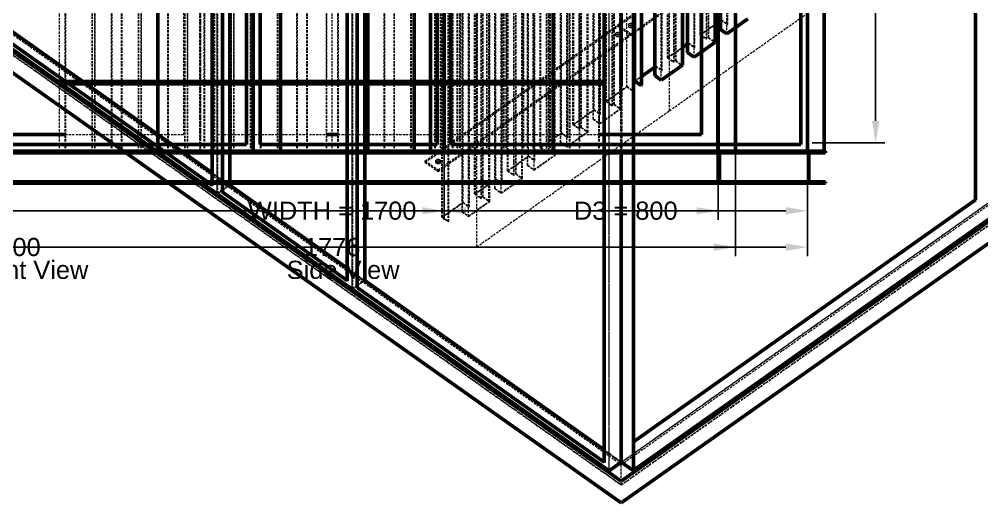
# Model space of a CAD drawing. Header units: millimetres. Extents: x -968 to 4266, y -964 to 3936.
# Drawn here: x 836 to 2955, y -964 to 101 of the extents above; entities that cross this region are included whole.
import ezdxf

# ---------------------------------------------------------------- set-up
doc = ezdxf.new("R2010")
doc.units = ezdxf.units.MM
doc.linetypes.add('Hidden', pattern=[15, 5, -3, 5, -2])
for name, color, linetype, lineweight in [('Default', 7, 'Continuous', 50), ('Edges', 7, 'Hidden', 15), ('HiddenEdges', 2, 'Hidden', 15), ('HiddenSilhouettes', 2, 'Hidden', 15), ('HiddenWires', 7, 'Hidden', 15), ('Silhouettes', 7, 'Continuous', 50), ('Wires', 7, 'Hidden', 15)]:
    doc.layers.add(name, color=color, linetype=linetype, lineweight=lineweight)
doc.layers.add('Dimension', color=7, linetype='Continuous', lineweight=50, true_color=0x6495ed)
doc.styles.add('Default', font='arial.ttf')
doc.dimstyles.get("Standard").update_dxf_attribs({"dimtxt": 0.18, "dimasz": 0.18, "dimexe": 0.18, "dimexo": 0.0625, "dimgap": 0.09, "dimtad": 0, "dimtih": 1, "dimtoh": 1, "dimdec": 4, "dimzin": 0, "dimdsep": 46, "dimtxsty": 'Standard', "dimcen": 0.09, "dimadec": 0, "dimazin": 0, "dimtfac": 1, "dimtdec": 4, "dimtofl": 0, "dimtmove": 0, "dimatfit": 3, "dimfxl": 1, "dimtolj": 1, "dimtzin": 0, "dimarcsym": 0})

# ---------------------------------------------------------------- blocks, each defined once
blk = doc.blocks.new('Front')
at = {"layer": 'HiddenEdges'}
for points in [[(528.8, -1517.8, 0), (528.8, 869.8, 0)], [(531.2, -1517.8, 0), (531.2, 869.8, 0)], [(948.8, -1517.8, 0), (948.8, 869.8, 0)], [(951.2, -1517.8, 0), (951.2, 869.8, 0)], [(1748.8, -1517.8, 0), (1748.8, 869.8, 0)], [(1751.2, -1517.8, 0), (1751.2, 869.8, 0)], [(930, -1520.2, 0), (930, -380.2, 0)], [(970, -1520.2, 0), (970, -380.2, 0)], [(1750, -1482.2, 0), (1751.2, -1482.2, 0)], [(-608.8, -1517.8, 0), (528.8, -1517.8, 0)], [(531.2, -1517.8, 0), (948.8, -1517.8, 0)], [(951.2, -1517.8, 0), (1748.8, -1517.8, 0)], [(1750, -1589, 0), (1750, -1519, 0)], [(1751.2, -1517.8, 0), (1786.8, -1517.8, 0)]]:
    blk.add_polyline3d(points, dxfattribs=at)
at = {"layer": 'HiddenSilhouettes'}
for points in [[(931.2, -1520.2, 0), (931.2, -380.2, 0)], [(968.8, -1520.2, 0), (968.8, -380.2, 0)], [(530, -1520.2, 0), (530, -794.5, 0)], [(950, -1520.2, 0), (950, -1191.8, 0)], [(890, -1370.2, 0), (890, -1365.2, 0)], [(890, -1365.2, 0), (930, -1365.2, 0)], [(890, -1370.2, 0), (930, -1370.2, 0)], [(905, -1370.2, 0), (905, -1365.2, 0)], [(915, -1370.2, 0), (915, -1365.2, 0)], [(930, -1370.2, 0), (930, -1365.2, 0)], [(-610, -1520.2, 0), (530, -1520.2, 0)], [(530, -1520.2, 0), (950, -1520.2, 0)], [(950, -1520.2, 0), (1750, -1520.2, 0)], [(1750, -1520.2, 0), (1750, -1519, 0)]]:
    blk.add_polyline3d(points, dxfattribs=at)
blk.add_polyline3d([(1753, -1522, 0)], close=True, dxfattribs=at)
at = {"layer": 'HiddenWires'}
blk.add_polyline3d([(1050, -1520.2, 0), (1050, -380.2, 0)], dxfattribs=at)
at = {"layer": 'Silhouettes'}
for points in [[(530, -1519, 0), (530, 871, 0)], [(950, -1519, 0), (950, 871, 0)], [(1750, -1519, 0), (1750, 871, 0)], [(1786.8, -1519, 0), (1786.8, 871, 0)], [(515, -1504, 0), (515, 856, 0)], [(545, -1504, 0), (545, 856, 0)], [(935, -1504, 0), (935, 856, 0)], [(965, -1504, 0), (965, 856, 0)], [(1735, -1504, 0), (1735, 856, 0)], [(1750, -1519, 0), (1750, -1191.8, 0)], [(-595, -1504, 0), (515, -1504, 0)], [(545, -1504, 0), (935, -1504, 0)], [(965, -1504, 0), (1735, -1504, 0)], [(-1750, -1519, 0), (1790, -1519, 0)], [(-1750, -1522, 0), (1790, -1522, 0)], [(1753, -1586, 0), (1753, -1522, 0)], [(1790, -1522, 0), (1790, -1519, 0)], [(-1750, -1586, 0), (1790, -1586, 0)], [(1790, -1589, 0), (1790, -1586, 0)], [(-1750, -1589, 0), (1790, -1589, 0)]]:
    blk.add_polyline3d(points, dxfattribs=at)
blk = doc.blocks.new('Left')
at = {"layer": 'Edges'}
for points in [[(-587.5, -1365.2, 0), (-587.5, -758.2, 0)], [(-521.5, -1365.2, 0), (-521.5, -758.2, 0)], [(-485.5, -1365.2, 0), (-485.5, -758.2, 0)], [(-419.5, -1365.2, 0), (-419.5, -758.2, 0)], [(-317.5, -1365.2, 0), (-317.5, -758.2, 0)], [(-281.5, -1365.2, 0), (-281.5, -758.2, 0)], [(-215.5, -1365.2, 0), (-215.5, -758.2, 0)], [(-179.5, -1365.2, 0), (-179.5, -758.2, 0)], [(-77.5, -1365.2, 0), (-77.5, -758.2, 0)], [(-11.5, -1365.2, 0), (-11.5, -758.2, 0)], [(12.5, -1365.2, 0), (12.5, -758.2, 0)], [(114.5, -1365.2, 0), (114.5, -758.2, 0)], [(282.5, -1365.2, 0), (282.5, -758.2, 0)], [(318.5, -1365.2, 0), (318.5, -758.2, 0)], [(384.5, -1365.2, 0), (384.5, -758.2, 0)], [(420.5, -1365.2, 0), (420.5, -758.2, 0)], [(522.5, -1365.2, 0), (522.5, -758.2, 0)], [(588.5, -1365.2, 0), (588.5, -758.2, 0)], [(-587.5, -1520.2, 0), (-587.5, -1370.2, 0)], [(-521.5, -1520.2, 0), (-521.5, -1370.2, 0)], [(-485.5, -1520.2, 0), (-485.5, -1370.2, 0)], [(-419.5, -1520.2, 0), (-419.5, -1370.2, 0)], [(-317.5, -1520.2, 0), (-317.5, -1370.2, 0)], [(-281.5, -1520.2, 0), (-281.5, -1370.2, 0)], [(-215.5, -1520.2, 0), (-215.5, -1370.2, 0)], [(-179.5, -1520.2, 0), (-179.5, -1370.2, 0)], [(-77.5, -1520.2, 0), (-77.5, -1370.2, 0)], [(-11.5, -1520.2, 0), (-11.5, -1370.2, 0)], [(12.5, -1520.2, 0), (12.5, -1370.2, 0)], [(114.5, -1520.2, 0), (114.5, -1370.2, 0)], [(282.5, -1520.2, 0), (282.5, -1370.2, 0)], [(318.5, -1520.2, 0), (318.5, -1370.2, 0)], [(384.5, -1520.2, 0), (384.5, -1370.2, 0)], [(420.5, -1520.2, 0), (420.5, -1370.2, 0)], [(522.5, -1520.2, 0), (522.5, -1370.2, 0)], [(588.5, -1520.2, 0), (588.5, -1370.2, 0)]]:
    blk.add_polyline3d(points, dxfattribs=at)
at = {"layer": 'HiddenEdges'}
for points in [[(-291.2, -1517.8, 0), (-291.2, 869.8, 0)], [(-288.8, -1517.8, 0), (-288.8, 869.8, 0)], [(886.8, -1517.8, 0), (886.8, 869.8, 0)], [(-586.3, -1520.2, 0), (-586.3, -380.2, 0)], [(-463.7, -1520.2, 0), (-463.7, -380.2, 0)], [(-462.5, -1520.2, 0), (-462.5, -380.2, 0)], [(-426.5, -1520.2, 0), (-426.5, -380.2, 0)], [(-425.3, -1520.2, 0), (-425.3, -380.2, 0)], [(-420.7, -1520.2, 0), (-420.7, -380.2, 0)], [(-361.7, -1520.2, 0), (-361.7, -380.2, 0)], [(-360.5, -1520.2, 0), (-360.5, -380.2, 0)], [(-324.5, -1520.2, 0), (-324.5, -380.2, 0)], [(-323.3, -1520.2, 0), (-323.3, -380.2, 0)], [(-259.7, -1520.2, 0), (-259.7, -380.2, 0)], [(-222.5, -1520.2, 0), (-222.5, -380.2, 0)], [(-157.7, -1520.2, 0), (-157.7, -380.2, 0)], [(-156.5, -1520.2, 0), (-156.5, -380.2, 0)], [(-120.5, -1520.2, 0), (-120.5, -380.2, 0)], [(-119.3, -1520.2, 0), (-119.3, -380.2, 0)], [(-76.3, -1520.2, 0), (-76.3, -380.2, 0)], [(-54.5, -1520.2, 0), (-54.5, -380.2, 0)], [(13.7, -1520.2, 0), (13.7, -380.2, 0)], [(136.3, -1520.2, 0), (136.3, -380.2, 0)], [(137.5, -1520.2, 0), (137.5, -380.2, 0)], [(174.7, -1520.2, 0), (174.7, -380.2, 0)], [(179.3, -1520.2, 0), (179.3, -380.2, 0)], [(239.5, -1520.2, 0), (239.5, -380.2, 0)], [(276.7, -1520.2, 0), (276.7, -380.2, 0)], [(340.3, -1520.2, 0), (340.3, -380.2, 0)], [(377.5, -1520.2, 0), (377.5, -380.2, 0)], [(383.3, -1520.2, 0), (383.3, -380.2, 0)], [(442.3, -1520.2, 0), (442.3, -380.2, 0)], [(443.5, -1520.2, 0), (443.5, -380.2, 0)], [(479.5, -1520.2, 0), (479.5, -380.2, 0)], [(523.7, -1520.2, 0), (523.7, -380.2, 0)], [(-587.5, -1370.2, 0), (-587.5, -1365.2, 0)], [(-521.5, -1370.2, 0), (-521.5, -1365.2, 0)], [(-485.5, -1370.2, 0), (-485.5, -1365.2, 0)], [(-419.5, -1370.2, 0), (-419.5, -1365.2, 0)], [(-317.5, -1370.2, 0), (-317.5, -1365.2, 0)], [(-281.5, -1370.2, 0), (-281.5, -1365.2, 0)], [(-215.5, -1370.2, 0), (-215.5, -1365.2, 0)], [(-179.5, -1370.2, 0), (-179.5, -1365.2, 0)], [(-77.5, -1370.2, 0), (-77.5, -1365.2, 0)], [(-11.5, -1370.2, 0), (-11.5, -1365.2, 0)], [(12.5, -1370.2, 0), (12.5, -1365.2, 0)], [(114.5, -1370.2, 0), (114.5, -1365.2, 0)], [(282.5, -1370.2, 0), (282.5, -1365.2, 0)], [(318.5, -1370.2, 0), (318.5, -1365.2, 0)], [(384.5, -1370.2, 0), (384.5, -1365.2, 0)], [(420.5, -1370.2, 0), (420.5, -1365.2, 0)], [(522.5, -1370.2, 0), (522.5, -1365.2, 0)], [(588.5, -1370.2, 0), (588.5, -1365.2, 0)], [(888, -1504, 0), (886.8, -1504, 0)], [(890, -1519, 0), (-890, -1519, 0)], [(890, -1522, 0), (-890, -1522, 0)], [(853, -1522, 0), (-853, -1522, 0)], [(-291.2, -1517.8, 0), (-848.8, -1517.8, 0)], [(848.8, -1517.8, 0), (-288.8, -1517.8, 0)], [(886.8, -1517.8, 0), (850, -1517.8, 0)], [(890, -1586, 0), (-890, -1586, 0)], [(853, -1586, 0), (-853, -1586, 0)], [(890, -1589, 0), (-890, -1589, 0)]]:
    blk.add_polyline3d(points, dxfattribs=at)
at = {"layer": 'HiddenSilhouettes'}
for points in [[(-326.8, -1482.2, 0), (-326.8, 759.8, 0)], [(-290, -1519, 0), (-290, 759.8, 0)], [(-253.2, -1482.2, 0), (-253.2, 759.8, 0)], [(-528.5, -1520.2, 0), (-528.5, -380.2, 0)], [(-527.3, -1520.2, 0), (-527.3, -380.2, 0)], [(-522.7, -1520.2, 0), (-522.7, -380.2, 0)], [(-484.3, -1520.2, 0), (-484.3, -380.2, 0)], [(-382.3, -1520.2, 0), (-382.3, -380.2, 0)], [(-318.7, -1520.2, 0), (-318.7, -380.2, 0)], [(-280.3, -1520.2, 0), (-280.3, -380.2, 0)], [(-258.5, -1520.2, 0), (-258.5, -380.2, 0)], [(-221.3, -1520.2, 0), (-221.3, -380.2, 0)], [(-216.7, -1520.2, 0), (-216.7, -380.2, 0)], [(-178.3, -1520.2, 0), (-178.3, -380.2, 0)], [(-114.7, -1520.2, 0), (-114.7, -380.2, 0)], [(-55.7, -1520.2, 0), (-55.7, -380.2, 0)], [(-12.7, -1520.2, 0), (-12.7, -380.2, 0)], [(71.5, -1520.2, 0), (71.5, -380.2, 0)], [(72.7, -1520.2, 0), (72.7, -380.2, 0)], [(77.3, -1520.2, 0), (77.3, -380.2, 0)], [(115.7, -1520.2, 0), (115.7, -380.2, 0)], [(173.5, -1520.2, 0), (173.5, -380.2, 0)], [(217.7, -1520.2, 0), (217.7, -380.2, 0)], [(238.3, -1520.2, 0), (238.3, -380.2, 0)], [(275.5, -1520.2, 0), (275.5, -380.2, 0)], [(281.3, -1520.2, 0), (281.3, -380.2, 0)], [(319.7, -1520.2, 0), (319.7, -380.2, 0)], [(341.5, -1520.2, 0), (341.5, -380.2, 0)], [(378.7, -1520.2, 0), (378.7, -380.2, 0)], [(421.7, -1520.2, 0), (421.7, -380.2, 0)], [(480.7, -1520.2, 0), (480.7, -380.2, 0)], [(485.3, -1520.2, 0), (485.3, -380.2, 0)], [(544.3, -1520.2, 0), (544.3, -380.2, 0)], [(545.5, -1520.2, 0), (545.5, -380.2, 0)], [(587.3, -1520.2, 0), (587.3, -380.2, 0)], [(-585, -1370.2, 0), (-585, -1365.2, 0)], [(-575, -1370.2, 0), (-575, -1365.2, 0)], [(-383.5, -1370.2, 0), (-383.5, -1365.2, 0)], [(-113.5, -1370.2, 0), (-113.5, -1365.2, 0)], [(-25, -1370.2, 0), (-25, -1365.2, 0)], [(-15, -1370.2, 0), (-15, -1365.2, 0)], [(15, -1370.2, 0), (15, -1365.2, 0)], [(25, -1370.2, 0), (25, -1365.2, 0)], [(78.5, -1370.2, 0), (78.5, -1365.2, 0)], [(180.5, -1370.2, 0), (180.5, -1365.2, 0)], [(216.5, -1370.2, 0), (216.5, -1365.2, 0)], [(486.5, -1370.2, 0), (486.5, -1365.2, 0)], [(575, -1370.2, 0), (575, -1365.2, 0)], [(585, -1370.2, 0), (585, -1365.2, 0)], [(-587.5, -1482.2, 0), (-326.8, -1482.2, 0)], [(-253.2, -1482.2, 0), (-11.5, -1482.2, 0)], [(12.5, -1482.2, 0), (588.5, -1482.2, 0)], [(-587.5, -1519, 0), (-11.5, -1519, 0)], [(-528.5, -1520.2, 0), (-462.5, -1520.2, 0)], [(-527.3, -1520.2, 0), (-521.5, -1520.2, 0)], [(-485.5, -1520.2, 0), (-463.7, -1520.2, 0)], [(-426.5, -1520.2, 0), (-360.5, -1520.2, 0)], [(-425.3, -1520.2, 0), (-419.5, -1520.2, 0)], [(-383.5, -1520.2, 0), (-361.7, -1520.2, 0)], [(-324.5, -1520.2, 0), (-258.5, -1520.2, 0)], [(-323.3, -1520.2, 0), (-317.5, -1520.2, 0)], [(-281.5, -1520.2, 0), (-259.7, -1520.2, 0)], [(-222.5, -1520.2, 0), (-156.5, -1520.2, 0)], [(-221.3, -1520.2, 0), (-215.5, -1520.2, 0)], [(-179.5, -1520.2, 0), (-157.7, -1520.2, 0)], [(-120.5, -1520.2, 0), (-54.5, -1520.2, 0)], [(-119.3, -1520.2, 0), (-113.5, -1520.2, 0)], [(-77.5, -1520.2, 0), (-55.7, -1520.2, 0)], [(12.5, -1519, 0), (588.5, -1519, 0)], [(71.5, -1520.2, 0), (137.5, -1520.2, 0)], [(72.7, -1520.2, 0), (78.5, -1520.2, 0)], [(114.5, -1520.2, 0), (136.3, -1520.2, 0)], [(173.5, -1520.2, 0), (222.5, -1520.2, 0)], [(174.7, -1520.2, 0), (180.5, -1520.2, 0)], [(216.5, -1520.2, 0), (222.5, -1520.2, 0)], [(275.5, -1520.2, 0), (333.7, -1520.2, 0)], [(276.7, -1520.2, 0), (282.5, -1520.2, 0)], [(318.5, -1520.2, 0), (333.7, -1520.2, 0)], [(377.5, -1520.2, 0), (443.5, -1520.2, 0)], [(378.7, -1520.2, 0), (384.5, -1520.2, 0)], [(420.5, -1520.2, 0), (442.3, -1520.2, 0)], [(479.5, -1520.2, 0), (545.5, -1520.2, 0)], [(480.7, -1520.2, 0), (486.5, -1520.2, 0)], [(522.5, -1520.2, 0), (544.3, -1520.2, 0)], [(848.8, -1519, 0), (850, -1519, 0)]]:
    blk.add_polyline3d(points, dxfattribs=at)
at = {"layer": 'HiddenWires'}
for points in [[(-600, -1370.2, 0), (-600, -1365.2, 0)], [(-587.5, -1520.2, 0), (-11.5, -1520.2, 0)], [(12.5, -1520.2, 0), (588.5, -1520.2, 0)]]:
    blk.add_polyline3d(points, dxfattribs=at)
at = {"layer": 'Silhouettes'}
for points in [[(848.8, -1520.2, 0), (848.8, 869.8, 0)], [(888, -1519, 0), (888, 871, 0)], [(813.2, -1482.2, 0), (813.2, 834.2, 0)], [(-383.5, -1365.2, 0), (-383.5, -758.2, 0)], [(-113.5, -1365.2, 0), (-113.5, -758.2, 0)], [(78.5, -1365.2, 0), (78.5, -758.2, 0)], [(180.5, -1365.2, 0), (180.5, -758.2, 0)], [(216.5, -1365.2, 0), (216.5, -758.2, 0)], [(486.5, -1365.2, 0), (486.5, -758.2, 0)], [(850, -1520.2, 0), (850, -1191.8, 0)], [(-600, -1365.2, 0), (0, -1365.2, 0)], [(-600, -1370.2, 0), (-600, -1365.2, 0)], [(-600, -1370.2, 0), (0, -1370.2, 0)], [(-383.5, -1520.2, 0), (-383.5, -1370.2, 0)], [(-113.5, -1520.2, 0), (-113.5, -1370.2, 0)], [(0, -1365.2, 0), (600, -1365.2, 0)], [(0, -1370.2, 0), (0, -1365.2, 0)], [(0, -1370.2, 0), (600, -1370.2, 0)], [(78.5, -1520.2, 0), (78.5, -1370.2, 0)], [(180.5, -1520.2, 0), (180.5, -1370.2, 0)], [(216.5, -1520.2, 0), (216.5, -1370.2, 0)], [(486.5, -1520.2, 0), (486.5, -1370.2, 0)], [(600, -1370.2, 0), (600, -1365.2, 0)], [(-813.2, -1482.2, 0), (-587.5, -1482.2, 0)], [(-11.5, -1482.2, 0), (12.5, -1482.2, 0)], [(588.5, -1482.2, 0), (813.2, -1482.2, 0)], [(-850, -1519, 0), (-587.5, -1519, 0)], [(-587.5, -1520.2, 0), (-521.5, -1520.2, 0)], [(-521.5, -1520.2, 0), (-485.5, -1520.2, 0)], [(-485.5, -1520.2, 0), (-419.5, -1520.2, 0)], [(-419.5, -1520.2, 0), (-383.5, -1520.2, 0)], [(-383.5, -1520.2, 0), (-317.5, -1520.2, 0)], [(-317.5, -1520.2, 0), (-281.5, -1520.2, 0)], [(-281.5, -1520.2, 0), (-215.5, -1520.2, 0)], [(-215.5, -1520.2, 0), (-179.5, -1520.2, 0)], [(-179.5, -1520.2, 0), (-113.5, -1520.2, 0)], [(-113.5, -1520.2, 0), (-77.5, -1520.2, 0)], [(-77.5, -1520.2, 0), (-11.5, -1520.2, 0)], [(-11.5, -1519, 0), (12.5, -1519, 0)], [(12.5, -1520.2, 0), (78.5, -1520.2, 0)], [(78.5, -1520.2, 0), (114.5, -1520.2, 0)], [(114.5, -1520.2, 0), (180.5, -1520.2, 0)], [(180.5, -1520.2, 0), (216.5, -1520.2, 0)], [(216.5, -1520.2, 0), (282.5, -1520.2, 0)], [(282.5, -1520.2, 0), (318.5, -1520.2, 0)], [(318.5, -1520.2, 0), (384.5, -1520.2, 0)], [(384.5, -1520.2, 0), (420.5, -1520.2, 0)], [(420.5, -1520.2, 0), (486.5, -1520.2, 0)], [(486.5, -1520.2, 0), (522.5, -1520.2, 0)], [(522.5, -1520.2, 0), (588.5, -1520.2, 0)], [(588.5, -1519, 0), (848.8, -1519, 0)], [(848.8, -1520.2, 0), (850, -1520.2, 0)], [(850, -1519, 0), (890, -1519, 0)], [(850, -1589, 0), (850, -1519, 0)], [(853, -1586, 0), (853, -1522, 0)], [(853, -1522, 0), (890, -1522, 0)], [(890, -1522, 0), (890, -1519, 0)], [(853, -1586, 0), (890, -1586, 0)], [(890, -1589, 0), (890, -1586, 0)], [(-850, -1589, 0), (850, -1589, 0)], [(850, -1589, 0), (890, -1589, 0)]]:
    blk.add_polyline3d(points, dxfattribs=at)
for points in [[(-585, -1365.2, 0)], [(-575, -1365.2, 0)], [(-25, -1365.2, 0)], [(-15, -1365.2, 0)], [(15, -1365.2, 0)], [(25, -1365.2, 0)], [(575, -1365.2, 0)], [(585, -1365.2, 0)]]:
    blk.add_polyline3d(points, close=True, dxfattribs=at)
at = {"layer": 'Wires'}
for points in [[(0, -1520.2, 0), (0, -380.2, 0)], [(600, -1520.2, 0), (600, -380.2, 0)], [(-600, -1365.2, 0), (-600, -758.2, 0)], [(-600, -1520.2, 0), (-600, -1370.2, 0)], [(-600, -1520.2, 0), (-587.5, -1520.2, 0)], [(-11.5, -1520.2, 0), (0, -1520.2, 0)], [(0, -1520.2, 0), (12.5, -1520.2, 0)], [(588.5, -1520.2, 0), (600, -1520.2, 0)]]:
    blk.add_polyline3d(points, dxfattribs=at)
blk = doc.blocks.new('Isometric')
at = {"layer": 'Edges'}
for points in [[(-253.1, -1769.7), (-253.1, -79.7)], [(-242.5, -1766.6), (-242.5, -97.8)], [(1417.3, -1783.6), (1417.3, -156.1)], [(43.8, -1979.7), (43.8, -289.7)], [(54.4, -1976.6), (54.4, -307.8)], [(868.7, -1417.3), (868.7, -611.2)], [(-1866.8, -630.7), (636.4, -2400.7)], [(-1840.6, -659.5), (636.4, -2411)], [(796.6, -1468.3), (796.6, -662.2)], [(-1866.8, -678), (636.4, -2448)], [(609.5, -2379.7), (609.5, -689.7)], [(724.4, -1519.3), (724.4, -713.2)], [(679.9, -1530.8), (679.9, -724.7)], [(636.4, -2400.7), (1895, -1510.7)], [(636.4, -2448), (1895, -1558)], [(-241.7, -1761.9), (-225.4, -1750.4)], [(-242.5, -1766.6), (-241.7, -1766)], [(663.3, -2316.8), (1417.3, -1783.6)], [(663.3, -2342), (1442.5, -1791)], [(1416.5, -1783), (1417.3, -1783.6)], [(663.3, -2377.6), (1467.7, -1808.8)], [(54.4, -1976.6), (55.3, -1976)], [(54.4, -1976.6), (598.9, -2361.6)], [(636.4, -2360.7), (636.4, -2297)], [(636.4, -2402.8), (636.4, -2400.7)], [(636.4, -2450.2), (636.4, -2448)]]:
    blk.add_lwpolyline(points, dxfattribs=at)
for points in [[(662.4, -2379.1, 0), (662.4, -689.1, 0)], [(-1048.6, -1196.6, 0), (-263.8, -1751.6, 0)], [(636.4, -1684.5, 0), (636.4, -1531.3, 0)], [(636.4, -2411, 0), (1842.7, -1558, 0)], [(-242.5, -1766.6, 0), (33.2, -1961.6, 0)], [(55.3, -1971.9, 0), (71.6, -1960.4, 0)], [(636.4, -2411, 0), (636.4, -2402.8, 0)]]:
    blk.add_polyline3d(points, dxfattribs=at)
at = {"layer": 'HiddenEdges'}
for points in [[(-227.1, -1749.2), (-227.1, -60.9)], [(-225.4, -1750.9), (-225.4, -60.9)], [(-262.9, -1751), (-262.9, -82.2)], [(-253.1, -1767.6), (-253.1, -79.3)], [(69.9, -1959.2), (69.9, -270.9)], [(71.6, -1960.9), (71.6, -270.9)], [(34.1, -1961), (34.1, -292.2)], [(43.8, -1977.6), (43.8, -289.3)], [(856.7, -1387), (856.7, -580.9)], [(870, -1396.4), (870, -590.3)], [(784.5, -1438), (784.5, -631.9)], [(824.1, -1428.8), (824.1, -622.7)], [(829.1, -1425.3), (829.1, -619.2)], [(783.3, -1457.7), (783.3, -651.6)], [(797.8, -1447.4), (797.8, -641.3)], [(-1838.5, -660.2), (636.4, -2410.2)], [(635.5, -2359.2), (635.5, -670.9)], [(752, -1479.8), (752, -673.7)], [(757, -1476.3), (757, -670.2)], [(599.8, -2361), (599.8, -692.2)], [(609.5, -2377.6), (609.5, -689.3)], [(662.4, -2316.2), (662.4, -678.3)], [(712.4, -1489), (712.4, -682.9)], [(725.7, -1498.4), (725.7, -692.3)], [(711.1, -1508.7), (711.1, -702.6)], [(648.8, -1534), (648.8, -727.9)], [(662.1, -1543.4), (662.1, -737.3)], [(576.6, -1585), (576.6, -778.9)], [(616.2, -1575.8), (616.2, -769.7)], [(621.2, -1572.3), (621.2, -766.2)], [(575.4, -1604.7), (575.4, -798.6)], [(589.9, -1594.4), (589.9, -788.3)], [(544.1, -1626.8), (544.1, -820.7)], [(549.1, -1623.3), (549.1, -817.2)], [(504.5, -1636), (504.5, -829.9)], [(517.8, -1645.4), (517.8, -839.3)], [(476.9, -1674.3), (476.9, -868.2)], [(516.5, -1666.3), (516.5, -860.2)], [(432.4, -1687), (432.4, -880.9)], [(472, -1677.8), (472, -871.7)], [(431.1, -1706.7), (431.1, -900.6)], [(445.7, -1696.4), (445.7, -890.3)], [(360.3, -1738), (360.3, -931.9)], [(399.9, -1728.8), (399.9, -922.7)], [(404.8, -1725.3), (404.8, -919.2)], [(444.4, -1717.3), (444.4, -911.2)], [(359, -1757.7), (359, -951.6)], [(373.6, -1747.4), (373.6, -941.3)], [(327.7, -1779.8), (327.7, -973.7)], [(332.7, -1776.3), (332.7, -970.2)], [(372.3, -1768.3), (372.3, -962.2)], [(288.1, -1789), (288.1, -982.9)], [(301.4, -1798.4), (301.4, -992.3)], [(286.9, -1808.7), (286.9, -1002.6)], [(300.2, -1819.3), (300.2, -1013.2)], [(255.6, -1830.8), (255.6, -1024.7)], [(-1032.4, -1180.7), (-226.3, -1750.7)], [(-1031.5, -1180.9), (-225.4, -1750.9)], [(629.3, -1400.4), (629.3, -1396.9)], [(636.4, -2410.2), (1838.5, -1560.2)], [(233.3, -1720.4), (233.3, -1716.9)], [(636.4, -2360.7), (1442.5, -1790.7)], [(70.7, -1960.7), (636.4, -2360.7)], [(663.3, -2316.8), (663.3, -2316.8)], [(636.4, -2361.5), (636.4, -2360.7)], [(636.4, -2402.8), (636.4, -2365.8)]]:
    blk.add_lwpolyline(points, dxfattribs=at)
for points in [[(855.4, -1406.7, 0), (855.4, -600.6, 0)], [(588.7, -1615.3, 0), (588.7, -809.2, 0)], [(503.2, -1655.7, 0), (503.2, -849.6, 0)], [(-253.1, -1769.7, 0), (-226.3, -1750.7, 0)], [(-226.3, -1750.7, 0), (70.7, -1960.7, 0)], [(-225.4, -1750.9, 0), (71.6, -1960.9, 0)], [(-251.4, -1768.8, 0), (-241.7, -1761.9, 0)], [(43.8, -1979.7, 0), (70.7, -1960.7, 0)], [(71.6, -1960.9, 0), (637.2, -2360.9, 0)], [(45.5, -1978.8, 0), (55.3, -1971.9, 0)], [(638.1, -2359.8, 0), (663.3, -2342, 0)], [(636.4, -2410.2, 0), (636.4, -2360.7, 0)]]:
    blk.add_polyline3d(points, dxfattribs=at)
at = {"layer": 'HiddenSilhouettes'}
for points in [[(-251.4, -1768.8), (-251.4, -80.5)], [(-226.3, -1751.5), (-226.3, -153.1)], [(45.5, -1978.8), (45.5, -290.5)], [(70.7, -1961.5), (70.7, -306.3)], [(870.8, -1395.8), (870.8, -589.7)], [(810, -1418.8), (810, -612.7)], [(811.7, -1418.8), (811.7, -612.7)], [(825, -1428.2), (825, -622.1)], [(828.2, -1425.9), (828.2, -619.8)], [(841.5, -1435.3), (841.5, -629.2)], [(798.7, -1446.8), (798.7, -640.7)], [(637.2, -2360.9), (637.2, -670.9)], [(638.1, -2359.8), (638.1, -671.5)], [(739.6, -1469.8), (739.6, -663.7)], [(752.9, -1479.2), (752.9, -673.1)], [(756.1, -1476.9), (756.1, -670.8)], [(726.6, -1497.8), (726.6, -691.7)], [(769.4, -1486.3), (769.4, -680.2)], [(667.4, -1520.8), (667.4, -714.7)], [(662.9, -1542.8), (662.9, -736.7)], [(602.1, -1565.8), (602.1, -759.7)], [(603.8, -1565.8), (603.8, -759.7)], [(617.1, -1575.2), (617.1, -769.1)], [(620.3, -1572.9), (620.3, -766.8)], [(633.6, -1582.3), (633.6, -776.2)], [(635.3, -1582.3), (635.3, -776.2)], [(574.5, -1605.3), (574.5, -799.2)], [(590.8, -1593.8), (590.8, -787.7)], [(530, -1616.8), (530, -810.7)], [(531.7, -1616.8), (531.7, -810.7)], [(545, -1626.2), (545, -820.1)], [(548.2, -1623.9), (548.2, -817.8)], [(518.7, -1644.8), (518.7, -838.7)], [(561.5, -1633.3), (561.5, -827.2)], [(563.2, -1633.3), (563.2, -827.2)], [(457.9, -1667.8), (457.9, -861.7)], [(459.5, -1667.8), (459.5, -861.7)], [(502.4, -1656.3), (502.4, -850.2)], [(446.5, -1695.8), (446.5, -889.7)], [(472.8, -1677.2), (472.8, -871.1)], [(476.1, -1674.9), (476.1, -868.8)], [(489.4, -1684.3), (489.4, -878.2)], [(491.1, -1684.3), (491.1, -878.2)], [(430.3, -1707.3), (430.3, -901.2)], [(385.7, -1718.8), (385.7, -912.7)], [(387.4, -1718.8), (387.4, -912.7)], [(400.7, -1728.2), (400.7, -922.1)], [(404, -1725.9), (404, -919.8)], [(417.3, -1735.3), (417.3, -929.2)], [(419, -1735.3), (419, -929.2)], [(358.1, -1758.3), (358.1, -952.2)], [(374.4, -1746.8), (374.4, -940.7)], [(313.6, -1769.8), (313.6, -963.7)], [(315.3, -1769.8), (315.3, -963.7)], [(328.6, -1779.2), (328.6, -973.1)], [(331.8, -1776.9), (331.8, -970.8)], [(302.3, -1797.8), (302.3, -991.7)], [(345.1, -1786.3), (345.1, -980.2)], [(346.8, -1786.3), (346.8, -980.2)], [(241.5, -1820.8), (241.5, -1014.7)], [(243.2, -1820.8), (243.2, -1014.7)], [(286, -1809.3), (286, -1003.2)], [(256.5, -1830.2), (256.5, -1024.1)], [(665.7, -1414.7), (1081.9, -1120.4)], [(-1032.4, -1181.5), (-226.3, -1751.5)], [(-1057.5, -1198.8), (-253.1, -1767.6)], [(629.3, -1396.9), (663.3, -1372.9)], [(629.3, -1400.4), (663.3, -1376.4)], [(205.1, -1696.9), (629.3, -1396.9)], [(629.3, -1396.9), (657.6, -1416.9)], [(652.8, -1399.5), (654.1, -1397.9), (656.3, -1397), (658.9, -1397), (661.1, -1397.9), (662.4, -1399.5), (662.4, -1401.4), (661.1, -1402.9), (658.9, -1403.9), (656.3, -1403.9), (654.1, -1402.9), (652.8, -1401.4)], [(652.8, -1401.4), (652.8, -1397.8)], [(662.4, -1399.5), (662.4, -1396)], [(810, -1418.8), (856.7, -1385.8)], [(811.7, -1418.8), (843.2, -1396.5)], [(856.7, -1385.8), (870.8, -1395.8)], [(856.7, -1387), (870, -1396.4)], [(205.1, -1700.4), (629.3, -1400.4)], [(624.5, -1419.5), (625.8, -1417.9), (628, -1417), (630.6, -1417), (632.9, -1417.9), (634.2, -1419.5), (634.2, -1421.4), (632.9, -1422.9), (630.6, -1423.9), (628, -1423.9), (625.8, -1422.9), (624.5, -1421.4)], [(624.5, -1421.4), (624.5, -1417.8)], [(629.3, -1400.4), (657.6, -1420.4)], [(634.2, -1419.5), (634.2, -1416)], [(657.6, -1416.9), (663.3, -1412.9)], [(657.6, -1420.4), (663.3, -1416.4)], [(657.6, -1420.4), (657.6, -1416.9)], [(810, -1418.8), (824.1, -1428.8)], [(811.7, -1418.8), (825, -1428.2)], [(854.5, -1407.3), (855.4, -1406.7)], [(855.4, -1406.7), (868.7, -1416.1)], [(737.9, -1469.8), (784.5, -1436.8)], [(782.4, -1439.5), (784.5, -1438)], [(784.5, -1436.8), (798.7, -1446.8)], [(784.5, -1438), (797.8, -1447.4)], [(796.6, -1467.1), (841.5, -1435.3)], [(824.1, -1428.8), (825, -1428.2)], [(828.2, -1425.9), (829.1, -1425.3)], [(828.2, -1425.9), (841.5, -1435.3)], [(829.1, -1425.3), (843.2, -1435.3)], [(739.6, -1469.8), (771.1, -1447.5)], [(782.4, -1458.3), (783.3, -1457.7)], [(783.3, -1457.7), (796.6, -1467.1)], [(797.8, -1447.4), (798.7, -1446.8)], [(737.9, -1469.8), (752, -1479.8)], [(739.6, -1469.8), (752.9, -1479.2)], [(752, -1479.8), (752.9, -1479.2)], [(756.1, -1476.9), (757, -1476.3)], [(756.1, -1476.9), (769.4, -1486.3)], [(757, -1476.3), (771.1, -1486.3)], [(665.7, -1520.8), (712.4, -1487.8)], [(712.4, -1487.8), (726.6, -1497.8)], [(712.4, -1489), (725.7, -1498.4)], [(725.7, -1498.4), (726.6, -1497.8)], [(636.4, -2360.7), (1838.5, -1510.7)], [(636.4, -2365.8), (1842.7, -1512.8)], [(667.4, -1520.8), (680.7, -1530.2)], [(710.3, -1509.3), (711.1, -1508.7)], [(-226.3, -1750.7), (-226.3, -1531.3)], [(603.8, -1565.8), (648.8, -1534)], [(648.8, -1534), (662.1, -1543.4)], [(602.1, -1565.8), (616.2, -1575.8)], [(603.8, -1565.8), (617.1, -1575.2)], [(531.7, -1616.8), (576.6, -1585)], [(576.6, -1583.8), (590.8, -1593.8)], [(576.6, -1585), (589.9, -1594.4)], [(588.7, -1614.1), (633.6, -1582.3)], [(588.7, -1615.3), (635.3, -1582.3)], [(616.2, -1575.8), (617.1, -1575.2)], [(620.3, -1572.9), (621.2, -1572.3)], [(620.3, -1572.9), (633.6, -1582.3)], [(575.4, -1604.7), (588.7, -1614.1)], [(530, -1616.8), (544.1, -1626.8)], [(531.7, -1616.8), (545, -1626.2)], [(548.2, -1623.9), (561.5, -1633.3)], [(549.1, -1623.3), (563.2, -1633.3)], [(459.5, -1667.8), (504.5, -1636)], [(504.5, -1636), (517.8, -1645.4)], [(517.8, -1645.4), (518.7, -1644.8)], [(457.9, -1667.8), (472, -1677.8)], [(459.5, -1667.8), (472.8, -1677.2)], [(502.4, -1656.3), (503.2, -1655.7)], [(502.4, -1656.3), (516.5, -1666.3)], [(503.2, -1655.7), (516.5, -1665.1)], [(236.9, -1694.4), (238.2, -1696), (238.2, -1697.8), (236.9, -1699.4), (234.6, -1700.3), (232.1, -1700.3), (229.8, -1699.4), (228.5, -1697.8), (228.5, -1696), (229.8, -1694.4), (232.1, -1693.5), (234.6, -1693.5), (236.9, -1694.4)], [(385.7, -1718.8), (432.4, -1685.8)], [(432.4, -1685.8), (446.5, -1695.8)], [(432.4, -1687), (445.7, -1696.4)], [(444.4, -1716.1), (489.4, -1684.3)], [(444.4, -1717.3), (491.1, -1684.3)], [(472, -1677.8), (472.8, -1677.2)], [(476.1, -1674.9), (476.9, -1674.3)], [(476.1, -1674.9), (489.4, -1684.3)], [(476.9, -1674.3), (491.1, -1684.3)], [(205.1, -1700.4), (205.1, -1696.9)], [(205.1, -1696.9), (233.3, -1716.9)], [(205.1, -1700.4), (233.3, -1720.4)], [(228.5, -1699.5), (229.8, -1697.9), (232.1, -1697), (234.6, -1697), (236.9, -1697.9), (238.2, -1699.5), (238.2, -1701.4), (236.9, -1702.9), (234.6, -1703.9), (232.1, -1703.9), (229.8, -1702.9), (228.5, -1701.4)], [(228.5, -1701.4), (228.5, -1697.8)], [(238.2, -1699.5), (238.2, -1696)], [(431.1, -1706.7), (444.4, -1716.1)], [(372.3, -1767.1), (417.3, -1735.3)], [(372.3, -1768.3), (419, -1735.3)], [(385.7, -1718.8), (399.9, -1728.8)], [(387.4, -1718.8), (400.7, -1728.2)], [(404, -1725.9), (404.8, -1725.3)], [(404, -1725.9), (417.3, -1735.3)], [(404.8, -1725.3), (419, -1735.3)], [(-263.8, -1750.4), (-262.9, -1751)], [(-253.1, -1767.6), (-227.1, -1749.2)], [(-226.3, -1751.5), (-225.4, -1750.9)], [(315.3, -1769.8), (360.3, -1738)], [(358.1, -1758.3), (359, -1757.7)], [(358.1, -1758.3), (372.3, -1768.3)], [(359, -1757.7), (372.3, -1767.1)], [(360.3, -1738), (373.6, -1747.4)], [(-253.1, -1767.6), (-253.1, -1767.6)], [(313.6, -1769.8), (327.7, -1779.8)], [(315.3, -1769.8), (328.6, -1779.2)], [(327.7, -1779.8), (328.6, -1779.2)], [(331.8, -1776.9), (332.7, -1776.3)], [(331.8, -1776.9), (345.1, -1786.3)], [(332.7, -1776.3), (346.8, -1786.3)], [(241.5, -1820.8), (288.1, -1787.8)], [(243.2, -1820.8), (288.1, -1789)], [(288.1, -1787.8), (302.3, -1797.8)], [(288.1, -1789), (301.4, -1798.4)], [(300.2, -1818.1), (345.1, -1786.3)], [(300.2, -1819.3), (346.8, -1786.3)], [(301.4, -1798.4), (302.3, -1797.8)], [(241.5, -1820.8), (255.6, -1830.8)], [(243.2, -1820.8), (256.5, -1830.2)], [(286, -1809.3), (300.2, -1819.3)], [(286.9, -1808.7), (300.2, -1818.1)], [(70.7, -1960.7), (70.7, -1837.6)], [(255.6, -1830.8), (256.5, -1830.2)], [(33.2, -1960.4), (34.1, -1961)], [(43.8, -1977.6), (69.9, -1959.2)], [(70.7, -1961.5), (636.4, -2361.5)], [(45.5, -1978.8), (609.5, -2377.6)], [(662.4, -2316.2), (663.3, -2316.8)], [(663.3, -2316.8), (663.3, -2316.8)], [(598.9, -2333.3), (635.5, -2359.2)], [(598.9, -2360.4), (599.8, -2361)], [(598.9, -2361.6), (599.8, -2361)], [(609.5, -2377.6), (635.5, -2359.2)], [(636.4, -2361.5), (637.2, -2360.9)]]:
    blk.add_lwpolyline(points, dxfattribs=at)
for points in [[(652.8, -1396), (654.1, -1394.4), (656.3, -1393.5), (658.9, -1393.5), (661.1, -1394.4), (662.4, -1396), (662.4, -1397.8), (661.1, -1399.4), (658.9, -1400.3), (656.3, -1400.3), (654.1, -1399.4), (652.8, -1397.8)], [(624.5, -1416), (625.8, -1414.4), (628, -1413.5), (630.6, -1413.5), (632.9, -1414.4), (634.2, -1416), (634.2, -1417.8), (632.9, -1419.4), (630.6, -1420.3), (628, -1420.3), (625.8, -1419.4), (624.5, -1417.8)], [(609.5, -2377.6)]]:
    blk.add_lwpolyline(points, close=True, dxfattribs=at)
for points in [[(-1840.6, -614.3, 0), (636.4, -2365.8, 0)], [(-1838.5, -610.7, 0), (636.4, -2360.7, 0)], [(737.9, -1469.8, 0), (737.9, -663.7, 0)], [(665.7, -1411.2, 0), (1081.9, -1116.9, 0)], [(854.5, -1388.5, 0), (856.7, -1387, 0)], [(868.7, -1416.1, 0), (913.7, -1384.3, 0)], [(870, -1396.4, 0), (870.8, -1395.8, 0)], [(233.3, -1716.9, 0), (657.6, -1416.9, 0)], [(233.3, -1720.4, 0), (657.6, -1420.4, 0)], [(710.3, -1490.5, 0), (712.4, -1489, 0)], [(724.4, -1518.1, 0), (769.4, -1486.3, 0)], [(667.4, -1520.8, 0), (680.7, -1511.4, 0)], [(711.1, -1508.7, 0), (724.4, -1518.1, 0)], [(602.1, -1565.8, 0), (648.8, -1532.8, 0)], [(648.8, -1532.8, 0), (662.9, -1542.8, 0)], [(662.1, -1543.4, 0), (662.9, -1542.8, 0)], [(530, -1616.8, 0), (576.6, -1583.8, 0)], [(621.2, -1572.3, 0), (635.3, -1582.3, 0)], [(574.5, -1605.3, 0), (575.4, -1604.7, 0)], [(574.5, -1605.3, 0), (588.7, -1615.3, 0)], [(589.9, -1594.4, 0), (590.8, -1593.8, 0)], [(544.1, -1626.8, 0), (545, -1626.2, 0)], [(548.2, -1623.9, 0), (549.1, -1623.3, 0)], [(457.9, -1667.8, 0), (504.5, -1634.8, 0)], [(504.5, -1634.8, 0), (518.7, -1644.8, 0)], [(516.5, -1665.1, 0), (561.5, -1633.3, 0)], [(516.5, -1666.3, 0), (563.2, -1633.3, 0)], [(387.4, -1718.8, 0), (432.4, -1687, 0)], [(430.3, -1707.3, 0), (431.1, -1706.7, 0)], [(430.3, -1707.3, 0), (444.4, -1717.3, 0)], [(445.7, -1696.4, 0), (446.5, -1695.8, 0)], [(-263.8, -1723.3, 0), (-227.1, -1749.2, 0)], [(313.6, -1769.8, 0), (360.3, -1736.8, 0)], [(360.3, -1736.8, 0), (374.4, -1746.8, 0)], [(399.9, -1728.8, 0), (400.7, -1728.2, 0)], [(-263.8, -1751.6, 0), (-262.9, -1751, 0)], [(-226.3, -1751.5, 0), (70.7, -1961.5, 0)], [(373.6, -1747.4, 0), (374.4, -1746.8, 0)], [(-251.4, -1768.8, 0), (43.8, -1977.6, 0)], [(286, -1809.3, 0), (286.9, -1808.7, 0)], [(33.2, -1933.3, 0), (69.9, -1959.2, 0)], [(33.2, -1961.6, 0), (34.1, -1961, 0)], [(70.7, -1961.5, 0), (71.6, -1960.9, 0)], [(662.4, -2316.2, 0), (663.3, -2315.6, 0)], [(662.4, -2316.2, 0), (662.4, -2316.2, 0)], [(638.1, -2359.8, 0), (663.3, -2377.6, 0)]]:
    blk.add_polyline3d(points, dxfattribs=at)
at = {"layer": 'HiddenWires'}
for points in [[(318.2, -1886.5), (318.2, -1080.4)], [(318.2, -1886.5), (663.3, -1642.5)]]:
    blk.add_lwpolyline(points, dxfattribs=at)
at = {"layer": 'Silhouettes'}
for points in [[(-263.8, -1751.6), (-263.8, -82.8)], [(-225.4, -1750.4), (-225.4, -109.9)], [(1416.5, -1783), (1416.5, -156.7)], [(33.2, -1961.6), (33.2, -292.8)], [(55.3, -1976), (55.3, -308.4)], [(71.6, -1960.4), (71.6, -319.9)], [(854.5, -1407.3), (854.5, -601.2)], [(-1866.8, -632.8), (636.4, -2402.8)], [(843.2, -1435.3), (843.2, -629.2)], [(782.4, -1458.3), (782.4, -652.2)], [(636.4, -1531.3), (636.4, -670.7)], [(-1866.8, -680.2), (636.4, -2450.2)], [(598.9, -2361.6), (598.9, -692.8)], [(663.3, -2377.6), (663.3, -689.3)], [(771.1, -1486.3), (771.1, -680.2)], [(665.7, -1520.8), (665.7, -714.7)], [(710.3, -1509.3), (710.3, -703.2)], [(680.7, -1530.2), (680.7, -724.1)], [(-1031.5, -1180.4), (-263.8, -1723.3)], [(-1059.2, -1199.7), (-253.1, -1769.7)], [(-1047.8, -1196), (-263.8, -1750.4)], [(843.2, -1396.5), (854.5, -1388.5)], [(868.7, -1417.3), (915.3, -1384.3)], [(663.3, -1412.9), (665.7, -1411.2)], [(663.3, -1416.4), (665.7, -1414.7)], [(854.5, -1407.3), (868.7, -1417.3)], [(771.1, -1447.5), (782.4, -1439.5)], [(796.6, -1468.3), (843.2, -1435.3)], [(782.4, -1458.3), (796.6, -1468.3)], [(724.4, -1519.3), (771.1, -1486.3)], [(636.4, -2402.8), (1895, -1512.8)], [(710.3, -1509.3), (724.4, -1519.3)], [(679.9, -1530.8), (680.7, -1530.2)], [(636.4, -2450.2), (1895, -1560.2)], [(636.4, -2360.7), (636.4, -1684.5)], [(-225.4, -1750.4), (33.2, -1933.3)], [(-241.7, -1766), (33.2, -1960.4)], [(663.3, -2315.6), (1416.5, -1783)], [(662.4, -2379.1), (1468.5, -1809.1)], [(71.6, -1960.4), (598.9, -2333.3)], [(55.3, -1976), (598.9, -2360.4)], [(609.5, -2379.7), (636.4, -2360.7)]]:
    blk.add_lwpolyline(points, dxfattribs=at)
for points in [[(-241.7, -1766, 0), (-241.7, -98.4, 0)], [(680.7, -1511.4, 0), (710.3, -1490.5, 0)], [(665.7, -1520.8, 0), (679.9, -1530.8, 0)], [(-253.1, -1769.7, 0), (43.8, -1979.7, 0)], [(43.8, -1979.7, 0), (609.5, -2379.7, 0)], [(636.4, -2360.7, 0), (662.4, -2379.1, 0)]]:
    blk.add_polyline3d(points, dxfattribs=at)
blk.add_polyline3d([(636.4, -2360.7, 0)], close=True, dxfattribs=at)
at = {"layer": 'Wires'}
for points in [[(742.5, -1586.5), (742.5, -780.4)], [(742.5, -1586.5), (1166.7, -1286.5)], [(663.3, -1642.5), (742.5, -1586.5)]]:
    blk.add_lwpolyline(points, dxfattribs=at)
blk = doc.blocks.new('*D9')
at = {"layer": 'Defpoints', "color": 0}
for p in [(-928.5, -171), (1771.5, -171), (1771.5, -321)]:
    blk.add_point(p, dxfattribs=at)
at = {"layer": 'Dimension', "color": 0, "lineweight": -2}
for p, q in [((-928.5, -181), (-928.5, -341)), ((1771.5, -181), (1771.5, -341)), ((-880.5, -321), (226.3, -321)), ((1723.5, -321), (616.7, -321))]:
    blk.add_line(p, q, dxfattribs=at)
at = {"layer": 'Dimension', "color": 0}
for points in [[(-880.5, -313), (-880.5, -329), (-928.5, -321)], [(1723.5, -329), (1723.5, -313), (1771.5, -321)]]:
    blk.add_solid(points, dxfattribs=at)
at = {"layer": 'Dimension', "color": 0, "insert": (421.5, -321), "char_height": 40, "attachment_point": 5, "style": 'Default'}
blk.add_mtext('\\A1;DEPTH = 2700', dxfattribs=at)
blk = doc.blocks.new('*D10')
at = {"layer": 'Defpoints', "color": 0}
for p in [(1771.5, -171), (2571.5, -171), (2571.5, -321)]:
    blk.add_point(p, dxfattribs=at)
at = {"layer": 'Dimension', "color": 0, "lineweight": -2}
for p, q in [((1771.5, -181), (1771.5, -341)), ((2571.5, -181), (2571.5, -341)), ((1819.5, -321), (2050.8, -321)), ((2523.5, -321), (2292.2, -321))]:
    blk.add_line(p, q, dxfattribs=at)
at = {"layer": 'Dimension', "color": 0}
for points in [[(1819.5, -313), (1819.5, -329), (1771.5, -321)], [(2523.5, -329), (2523.5, -313), (2571.5, -321)]]:
    blk.add_solid(points, dxfattribs=at)
at = {"layer": 'Dimension', "color": 0, "insert": (2171.5, -321), "char_height": 40, "attachment_point": 5, "style": 'Default'}
blk.add_mtext('\\A1;D3 = 800', dxfattribs=at)
blk = doc.blocks.new('*D11')
at = {"layer": 'Defpoints', "color": 0}
for p in [(-928.5, -171), (2571.5, -171), (2571.5, -401)]:
    blk.add_point(p, dxfattribs=at)
at = {"layer": 'Dimension', "color": 0, "lineweight": -2}
for p, q in [((-928.5, -181), (-928.5, -421)), ((2571.5, -181), (2571.5, -421)), ((-880.5, -401), (751.9, -401)), ((2523.5, -401), (891.1, -401))]:
    blk.add_line(p, q, dxfattribs=at)
at = {"layer": 'Dimension', "color": 0}
for points in [[(-880.5, -393), (-880.5, -409), (-928.5, -401)], [(2523.5, -409), (2523.5, -393), (2571.5, -401)]]:
    blk.add_solid(points, dxfattribs=at)
at = {"layer": 'Dimension', "color": 0, "insert": (821.5, -401), "char_height": 40, "attachment_point": 5, "style": 'Default'}
blk.add_mtext('\\A1;3500', dxfattribs=at)
blk = doc.blocks.new('*D12')
at = {"layer": 'Defpoints', "color": 0}
for p in [(2571.5, 2829), (2721.5, 2829), (2571.5, -171)]:
    blk.add_point(p, dxfattribs=at)
at = {"layer": 'Dimension', "color": 0, "lineweight": -2}
for p, q in [((2581.5, 2829), (2741.5, 2829)), ((2721.5, 2781), (2721.5, 1535)), ((2721.5, -123), (2721.5, 1123)), ((2581.5, -171), (2741.5, -171))]:
    blk.add_line(p, q, dxfattribs=at)
at = {"layer": 'Dimension', "color": 0}
for points in [[(2729.5, 2781), (2713.5, 2781), (2721.5, 2829)], [(2713.5, -123), (2729.5, -123), (2721.5, -171)]]:
    blk.add_solid(points, dxfattribs=at)
at = {"layer": 'Dimension', "color": 0, "insert": (2721.5, 1329), "char_height": 40, "attachment_point": 5, "rotation": 90, "style": 'Default'}
blk.add_mtext('\\A1;HEIGHT = 3000', dxfattribs=at)
blk = doc.blocks.new('*D13')
at = {"layer": 'Defpoints', "color": 0}
for p in [(675.2, -171), (2375.2, -171), (2375.2, -321)]:
    blk.add_point(p, dxfattribs=at)
at = {"layer": 'Dimension', "color": 0, "lineweight": -2}
for p, q in [((675.2, -181), (675.2, -341)), ((2375.2, -181), (2375.2, -341)), ((723.2, -321), (1331.3, -321)), ((2327.2, -321), (1719, -321))]:
    blk.add_line(p, q, dxfattribs=at)
at = {"layer": 'Dimension', "color": 0}
for points in [[(723.2, -313), (723.2, -329), (675.2, -321)], [(2327.2, -329), (2327.2, -313), (2375.2, -321)]]:
    blk.add_solid(points, dxfattribs=at)
at = {"layer": 'Dimension', "color": 0, "insert": (1525.2, -321), "char_height": 40, "attachment_point": 5, "style": 'Default'}
blk.add_mtext('\\A1;WIDTH = 1700', dxfattribs=at)
blk = doc.blocks.new('*D14')
at = {"layer": 'Defpoints', "color": 0}
for p in [(637.2, -171), (2413.2, -171), (2413.2, -401)]:
    blk.add_point(p, dxfattribs=at)
at = {"layer": 'Dimension', "color": 0, "lineweight": -2}
for p, q in [((637.2, -181), (637.2, -421)), ((2413.2, -181), (2413.2, -421)), ((685.2, -401), (1457.3, -401)), ((2365.2, -401), (1593, -401))]:
    blk.add_line(p, q, dxfattribs=at)
at = {"layer": 'Dimension', "color": 0}
for points in [[(685.2, -393), (685.2, -409), (637.2, -401)], [(2365.2, -409), (2365.2, -393), (2413.2, -401)]]:
    blk.add_solid(points, dxfattribs=at)
at = {"layer": 'Dimension', "color": 0, "insert": (1525.2, -401), "char_height": 40, "attachment_point": 5, "style": 'Default'}
blk.add_mtext('\\A1;1776', dxfattribs=at)

msp = doc.modelspace()

# ---------------------------------------------------------------- block references
at = {"layer": 'Default'}
for name, p in [('Isometric', (1525.1667, 1486)), ('Front', (821.5, 1329)), ('Left', (1525.1667, 1329))]:
    msp.add_blockref(name, p, dxfattribs=at)

# ---------------------------------------------------------------- texts
at = {"layer": 'Dimension', "style": 'Default'}
for s, p in [('Front View', (721.5, -471)), ('Side View', (1425.1667, -471))]:
    msp.add_text(s, height=40, dxfattribs=at).set_placement(p)

# ---------------------------------------------------------------- dimensions: what is measured, and where the dimension line sits
at = {"layer": 'Dimension'}
dim = msp.add_linear_dim(base=(2721.5, 2829), p1=(2571.5, -171), p2=(2571.5, 2829), angle=90, text='HEIGHT = <>', dimstyle='Standard', override={"dimscale": 1, "dimtxt": 40, "dimasz": 48, "dimexe": 20, "dimexo": 10, "dimgap": 10, "dimtad": 0, "dimjust": 0, "dimtih": 0, "dimtoh": 0, "dimdec": 3, "dimlfac": 1, "dimzin": 8, "dimlunit": 2, "dimpost": '', "dimtxsty": 'Default', "dimsah": 0, "dimse1": 0, "dimse2": 0, "dimclrt": 0, "dimtol": 0, "dimlim": 0, "dimtp": 0, "dimtm": 0, "dimtfac": 1, "dimtdec": 3, "dimtix": 0, "dimtzin": 8}, dxfattribs=at)
dim.commit()
dim.dimension.update_dxf_attribs({"geometry": '*D12', "text_midpoint": (2721.5, 1329), "dimtype": 160})
for base, p1, p2, text, picture, middle in [((1771.5, -321), (-928.5, -171), (1771.5, -171), 'DEPTH = <>', '*D9', (421.5, -321)), ((2375.1667, -321), (675.1667, -171), (2375.1667, -171), 'WIDTH = <>', '*D13', (1525.1667, -321)), ((2571.5, -321), (1771.5, -171), (2571.5, -171), 'D3 = <>', '*D10', (2171.5, -321))]:
    dim = msp.add_linear_dim(base=base, p1=p1, p2=p2, text=text, dimstyle='Standard', override={"dimscale": 1, "dimtxt": 40, "dimasz": 48, "dimexe": 20, "dimexo": 10, "dimgap": 10, "dimtad": 0, "dimjust": 0, "dimtih": 0, "dimtoh": 0, "dimdec": 3, "dimlfac": 1, "dimzin": 8, "dimlunit": 2, "dimpost": '', "dimtxsty": 'Default', "dimsah": 0, "dimse1": 0, "dimse2": 0, "dimclrt": 0, "dimtol": 0, "dimlim": 0, "dimtp": 0, "dimtm": 0, "dimtfac": 1, "dimtdec": 3, "dimtix": 0, "dimtzin": 8}, dxfattribs=at)
    dim.commit()
    dim.dimension.update_dxf_attribs({"geometry": picture, "text_midpoint": middle, "dimtype": 160})
for base, p1, p2, picture, middle in [((2571.5, -401), (-928.5, -171), (2571.5, -171), '*D11', (821.5, -401)), ((2413.1667, -401), (637.1667, -171), (2413.1667, -171), '*D14', (1525.1667, -401))]:
    dim = msp.add_linear_dim(base=base, p1=p1, p2=p2, dimstyle='Standard', override={"dimscale": 1, "dimtxt": 40, "dimasz": 48, "dimexe": 20, "dimexo": 10, "dimgap": 10, "dimtad": 0, "dimjust": 0, "dimtih": 0, "dimtoh": 0, "dimdec": 3, "dimlfac": 1, "dimzin": 8, "dimlunit": 2, "dimpost": '', "dimtxsty": 'Default', "dimsah": 0, "dimse1": 0, "dimse2": 0, "dimclrt": 0, "dimtol": 0, "dimlim": 0, "dimtp": 0, "dimtm": 0, "dimtfac": 1, "dimtdec": 3, "dimtix": 0, "dimtzin": 8}, dxfattribs=at)
    dim.commit()
    dim.dimension.update_dxf_attribs({"geometry": picture, "text_midpoint": middle, "dimtype": 160})

doc.saveas('drawing.dxf')
